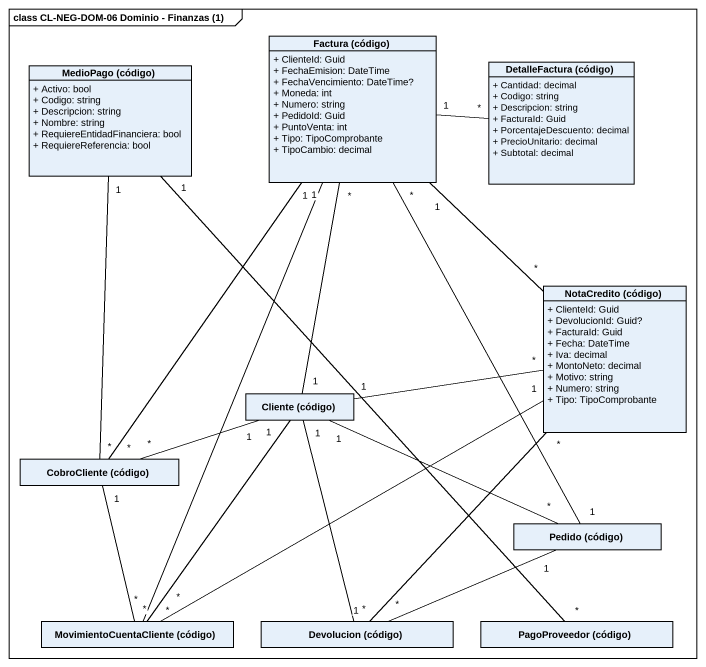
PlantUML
@startuml
mainframe class CL-NEG-DOM-06 Dominio - Finanzas (1)
hide circle
hide empty members
skinparam classAttributeIconSize 0
class "Factura (código)" as Factura_código {
  + ClienteId: Guid
  + FechaEmision: DateTime
  + FechaVencimiento: DateTime?
  + Moneda: int
  + Numero: string
  + PedidoId: Guid
  + PuntoVenta: int
  + Tipo: TipoComprobante
  + TipoCambio: decimal
}
class "MedioPago (código)" as MedioPago_código {
  + Activo: bool
  + Codigo: string
  + Descripcion: string
  + Nombre: string
  + RequiereEntidadFinanciera: bool
  + RequiereReferencia: bool
}
class "DetalleFactura (código)" as DetalleFactura_código {
  + Cantidad: decimal
  + Codigo: string
  + Descripcion: string
  + FacturaId: Guid
  + PorcentajeDescuento: decimal
  + PrecioUnitario: decimal
  + Subtotal: decimal
}
class "NotaCredito (código)" as NotaCredito_código {
  + ClienteId: Guid
  + DevolucionId: Guid?
  + FacturaId: Guid
  + Fecha: DateTime
  + Iva: decimal
  + MontoNeto: decimal
  + Motivo: string
  + Numero: string
  + Tipo: TipoComprobante
}
class "Cliente (código)" as Cliente_código
class "CobroCliente (código)" as CobroCliente_código
class "Pedido (código)" as Pedido_código
class "MovimientoCuentaCliente (código)" as MovimientoCuentaCliente
class "Devolucion (código)" as Devolucion_código
class "PagoProveedor (código)" as PagoProveedor_código
Factura_código "*" -- "1" Cliente_código
Factura_código "*" -- "1" Pedido_código
DetalleFactura_código "*" -left- "1" Factura_código
NotaCredito_código "*" -up- "1" Factura_código
NotaCredito_código "*" -left- "1" Cliente_código
NotaCredito_código "*" -- "1" Devolucion_código
CobroCliente_código "*" -up- "1" Factura_código
CobroCliente_código "*" -up- "1" MedioPago_código
CobroCliente_código "*" -right- "1" Cliente_código
Pedido_código "*" -left- "1" Cliente_código
MovimientoCuentaCliente "*" -up- "1" Factura_código
MovimientoCuentaCliente "*" -right- "1" NotaCredito_código
MovimientoCuentaCliente "*" -up- "1" Cliente_código
MovimientoCuentaCliente "*" -up- "1" CobroCliente_código
Devolucion_código "*" -up- "1" Cliente_código
Devolucion_código "*" -right- "1" Pedido_código
PagoProveedor_código "*" -up- "1" MedioPago_código
@enduml
